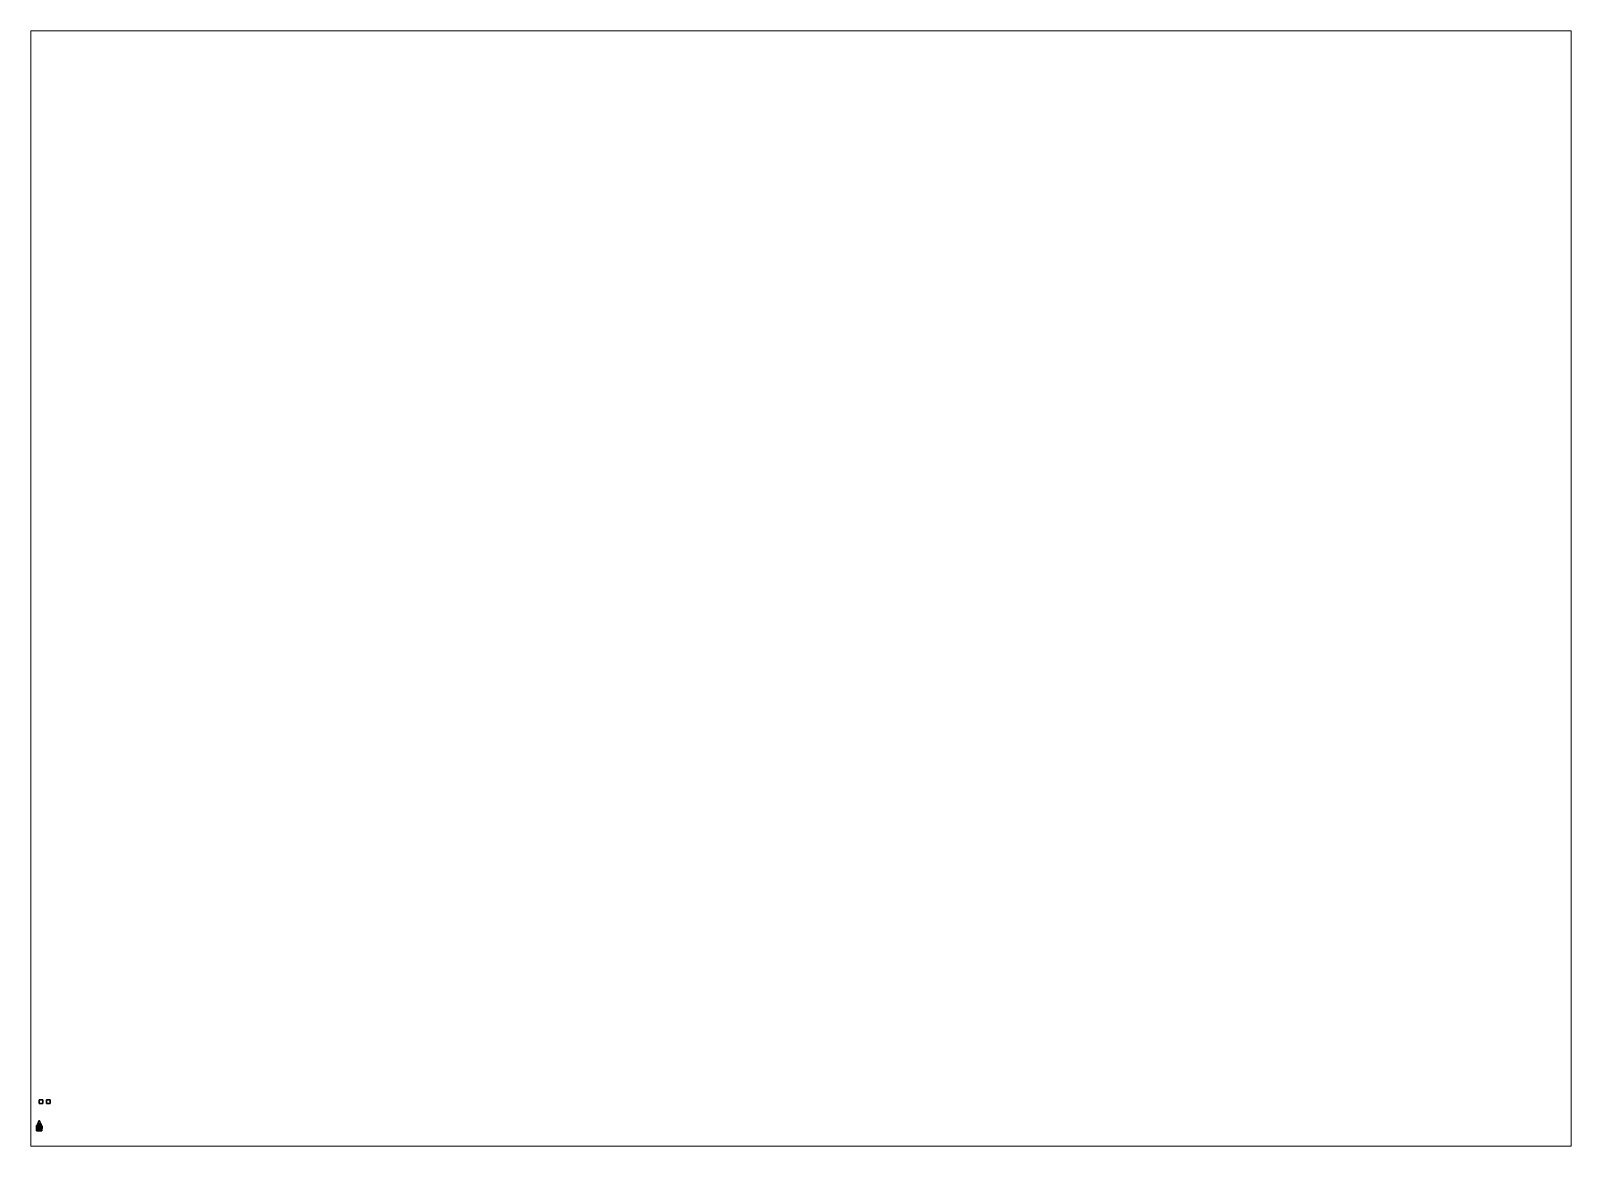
# Paper-space layout 'Layout1' of a CAD drawing. Header units: millimetres. Extents: x 28 to 251, y 20 to 181.
# The model-space entities are those that its viewports show. They can reach past a viewport. Long polylines and large blocks are cut down to what shows.
import ezdxf

# ---------------------------------------------------------------- set-up
doc = ezdxf.new("R2010")
doc.units = ezdxf.units.MM
doc.layers.add('mudguards', color=6, linetype='Continuous')
doc.layers.add('wheels', color=2, linetype='Continuous')

msp = doc.modelspace()

# ---------------------------------------------------------------- linework, layer by layer
for points in [[(1, 7.5, 1), (1, 7.5), (0, 7.5), (0, 7.5, 1)], [(1, 7.5), (1, 6.5), (0, 6.5), (0, 7.5)], [(0, 7.5), (0, 6.5), (0, 6.5, 1), (0, 7.5, 1)], [(0, 7.5, 1), (0, 6.5, 1), (1, 6.5, 1), (1, 7.5, 1)], [(0, 6.5, 1), (0, 6.5), (1, 6.5), (1, 6.5, 1)], [(1, 6.5, 1), (1, 6.5), (1, 7.5), (1, 7.5, 1)], [(3, 7.5), (3, 6.5), (2, 6.5), (2, 7.5)], [(2, 7.5), (2, 6.5), (3, 6.5), (3, 7.5)], [(-0.53, 0.1, 0.8), (-0.53, -0.9, 0.8), (-0.53, -0.9, 1.33), (-0.53, 0.1, 1.33)], [(-0.53, 0.1, 1.33), (-0.53, -0.9, 1.33), (0.53, -0.9, 1.33), (0.53, 0.1, 1.33)], [(0.53, 0.1, 1.33), (0.53, 0.1, 0.8), (-0.53, 0.1, 0.8), (-0.53, 0.1, 1.33)], [(0.53, 0.1, 0.8), (0.53, -0.9, 0.8), (-0.53, -0.9, 0.8), (-0.53, 0.1, 0.8)], [(-0.51, 0.91, 0.75), (-0.51, 0.46, 0.75), (-0.51, 0.46, 1.33), (-0.51, 0.91, 1.33)], [(0.51, 0.91, 1.33), (0.51, 0.91, 0.75), (-0.51, 0.91, 0.75), (-0.51, 0.91, 1.33)], [(0.51, 0.91, 0.75), (0.51, 0.46, 0.75), (-0.51, 0.46, 0.75), (-0.51, 0.91, 0.75)], [(-0.51, 0.91, 1.33), (-0.51, 0.46, 1.33), (0.51, 0.46, 1.33), (0.51, 0.91, 1.33)], [(-0.51, 0.46, 1.33), (-0.51, 0.46, 0.75), (0.51, 0.46, 0.75), (0.51, 0.46, 1.33)], [(-0.45, 0.46, 0.8), (-0.45, 0.1, 0.8), (-0.45, 0.1, 0.84), (-0.45, 0.46, 0.84)], [(-0.4, 0.46, 0.8), (-0.4, 0.1, 0.8), (-0.45, 0.1, 0.8), (-0.45, 0.46, 0.8)], [(-0.45, 0.46, 0.84), (-0.45, 0.1, 0.84), (-0.4, 0.1, 0.84), (-0.4, 0.46, 0.84)], [(-0.45, 0.46, 1.16), (-0.45, 0.1, 1.16), (-0.45, 0.1, 1.2), (-0.45, 0.46, 1.2)], [(-0.4, 0.46, 1.16), (-0.4, 0.1, 1.16), (-0.45, 0.1, 1.16), (-0.45, 0.46, 1.16)], [(-0.45, 0.46, 1.2), (-0.45, 0.1, 1.2), (-0.4, 0.1, 1.2), (-0.4, 0.46, 1.2)], [(-0.4, 0.38, 1.16), (-0.4, 0.38, 0.84), (-0.45, 0.38, 0.84), (-0.45, 0.38, 1.16)], [(-0.45, 0.38, 0.84), (-0.45, 0.36, 0.84), (-0.45, 0.36, 1.16), (-0.45, 0.38, 1.16)], [(-0.45, 0.36, 1.16), (-0.45, 0.36, 0.84), (-0.4, 0.36, 0.84), (-0.4, 0.36, 1.16)], [(-0.45, 0.29, 0.84), (-0.45, 0.27, 0.84), (-0.45, 0.27, 1.16), (-0.45, 0.29, 1.16)], [(-0.4, 0.29, 1.16), (-0.4, 0.29, 0.84), (-0.45, 0.29, 0.84), (-0.45, 0.29, 1.16)], [(-0.45, 0.27, 1.16), (-0.45, 0.27, 0.84), (-0.4, 0.27, 0.84), (-0.4, 0.27, 1.16)], [(-0.45, 0.2, 0.84), (-0.45, 0.18, 0.84), (-0.45, 0.18, 1.16), (-0.45, 0.2, 1.16)], [(-0.4, 0.2, 1.16), (-0.4, 0.2, 0.84), (-0.45, 0.2, 0.84), (-0.45, 0.2, 1.16)], [(-0.45, 0.18, 1.16), (-0.45, 0.18, 0.84), (-0.4, 0.18, 0.84), (-0.4, 0.18, 1.16)], [(-0.22, -0.03, 1.35), (-0.37, -0.19, 1.35), (-0.43, -0.4, 1.35), (0, 0.03, 1.35)], [(0, 0.03, 1.35), (-0.43, -0.4, 1.35), (-0.37, -0.61, 1.35), (0.21, -0.03, 1.35)], [(-0.4, 0.1, 0.84), (-0.4, 0.1, 0.8), (-0.4, 0.46, 0.8), (-0.4, 0.46, 0.84)], [(-0.4, 0.1, 1.2), (-0.4, 0.1, 1.16), (-0.4, 0.46, 1.16), (-0.4, 0.46, 1.2)], [(-0.4, 0.36, 1.16), (-0.4, 0.36, 0.84), (-0.4, 0.38, 0.84), (-0.4, 0.38, 1.16)], [(-0.4, 0.27, 1.16), (-0.4, 0.27, 0.84), (-0.4, 0.29, 0.84), (-0.4, 0.29, 1.16)], [(-0.4, 0.18, 1.16), (-0.4, 0.18, 0.84), (-0.4, 0.2, 0.84), (-0.4, 0.2, 1.16)], [(-0.11, 1.72, 0.68), (-0.37, 0.88, 0.68), (-0.37, 0.88, 0.75), (-0.11, 1.72, 0.75)], [(0.11, 1.72, 0.68), (0.37, 0.88, 0.68), (-0.37, 0.88, 0.68), (-0.11, 1.72, 0.68)], [(-0.11, 1.72, 0.75), (-0.37, 0.88, 0.75), (0.37, 0.88, 0.75), (0.11, 1.72, 0.75)], [(-0.37, 0.88, 0.68), (-0.37, -0.37, 0.68), (-0.37, -0.37, 0.75), (-0.37, 0.88, 0.75)], [(0.37, 0.88, 0.68), (0.37, -0.37, 0.68), (-0.37, -0.37, 0.68), (-0.37, 0.88, 0.68)], [(0.37, 0.88, 0.75), (0.37, 0.88, 0.68), (-0.37, 0.88, 0.68), (-0.37, 0.88, 0.75)], [(-0.37, 0.88, 0.75), (-0.37, -0.37, 0.75), (0.37, -0.37, 0.75), (0.37, 0.88, 0.75)], [(-0.37, 0.88, 0.75), (-0.37, 0.88, 0.68), (0.37, 0.88, 0.68), (0.37, 0.88, 0.75)], [(-0.29, 0.48, 0.68), (-0.29, 0.44, 0.62), (-0.37, 0.44, 0.62), (-0.37, 0.48, 0.68)], [(-0.37, 0.44, 0.62), (-0.37, 0.39, 0.62), (-0.37, 0.34, 0.68), (-0.37, 0.48, 0.68)], [(-0.29, 0.44, 0.62), (-0.29, 0.45, 0.58), (-0.37, 0.45, 0.58), (-0.37, 0.44, 0.62)], [(-0.37, 0.45, 0.58), (-0.37, 0.39, 0.57), (-0.37, 0.39, 0.62), (-0.37, 0.44, 0.62)], [(-0.29, 0.45, 0.56), (-0.29, 0, 0.46), (-0.37, 0, 0.46), (-0.37, 0.45, 0.56)], [(-0.37, 0.45, 0.56), (-0.37, 0, 0.46), (-0.37, 0, 0.51), (-0.37, 0.45, 0.58)], [(-0.37, 0.45, 0.58), (-0.37, 0, 0.51), (-0.29, 0, 0.51), (-0.29, 0.45, 0.58)], [(-0.29, 0.45, 0.58), (-0.29, 0.45, 0.56), (-0.37, 0.45, 0.56), (-0.37, 0.45, 0.58)], [(-0.37, 0.39, 0.62), (-0.37, 0.39, 0.57), (-0.29, 0.39, 0.57), (-0.29, 0.39, 0.62)], [(-0.37, 0.34, 0.68), (-0.37, 0.39, 0.62), (-0.29, 0.39, 0.62), (-0.29, 0.34, 0.68)], [(-0.37, 0, 0.51), (-0.37, 0, 0.46), (-0.37, -0.45, 0.56), (-0.37, -0.45, 0.58)], [(-0.37, -0.45, 0.56), (-0.37, 0, 0.46), (-0.29, 0, 0.46), (-0.29, -0.45, 0.56)], [(-0.29, -0.45, 0.58), (-0.29, 0, 0.51), (-0.37, 0, 0.51), (-0.37, -0.45, 0.58)], [(-0.29, 0.34, 0.68), (-0.29, 0.39, 0.62), (-0.29, 0.44, 0.62), (-0.29, 0.48, 0.68)], [(-0.29, 0.39, 0.62), (-0.29, 0.39, 0.57), (-0.29, 0.45, 0.58), (-0.29, 0.44, 0.62)], [(-0.29, 0, 0.51), (-0.29, 0, 0.46), (-0.29, 0.45, 0.56), (-0.29, 0.45, 0.58)], [(-0.29, -0.45, 0.56), (-0.29, 0, 0.46), (-0.29, 0, 0.51), (-0.29, -0.45, 0.58)], [(0, 0.03, 1.33), (-0.22, -0.03, 1.33), (-0.22, -0.03, 1.35), (0, 0.03, 1.35)], [(-0.1, 0.42, 2.5), (-0.19, 0.26, 2.5), (0, 0.26, 2.64)], [(-0.19, 0.26, 2.5), (-0.1, 0.1, 2.5), (0, 0.26, 2.64)], [(-0.14, 1.62, 0.68), (-0.03, 1.62), (-0.03, 1.59), (-0.14, 1.59, 0.68)], [(-0.11, 1.62, 0.68), (0, 1.62), (-0.03, 1.62), (-0.14, 1.62, 0.68)], [(-0.14, 1.59, 0.68), (-0.03, 1.59), (0, 1.59), (-0.11, 1.59, 0.68)], [(-0.13, 0.1, 1.03), (-0.13, 0.1, 1.03), (-0.13, 0.1, 1.33), (-0.13, 0.4, 1.33)], [(-0.13, 0.4, 1.33), (-0.13, 0.1, 1.33), (0.13, 0.1, 1.33), (0.13, 0.4, 1.33)], [(0.13, 0.4, 1.33), (0.13, 0.1, 1.03), (-0.13, 0.1, 1.03), (-0.13, 0.4, 1.33)], [(-0.06, 0.36, 1.33), (-0.12, 0.26, 1.33), (-0.12, 0.26, 2.5), (-0.06, 0.36, 2.5)], [(-0.12, 0.26, 1.33), (-0.06, 0.16, 1.33), (-0.06, 0.16, 2.5), (-0.12, 0.26, 2.5)], [(0.11, 1.72, 0.75), (0.11, 1.72, 0.68), (-0.11, 1.72, 0.68), (-0.11, 1.72, 0.75)], [(0, 1.59), (0, 1.62), (-0.11, 1.62, 0.68), (-0.11, 1.59, 0.68)], [(-0.1, 0.1, 2.5), (0.09, 0.1, 2.5), (0, 0.26, 2.64)], [(0.09, 0.42, 2.5), (-0.1, 0.42, 2.5), (0, 0.26, 2.64)], [(0.06, 0.36, 1.33), (-0.06, 0.36, 1.33), (-0.06, 0.36, 2.5), (0.06, 0.36, 2.5)], [(-0.06, 0.16, 1.33), (0.06, 0.16, 1.33), (0.06, 0.16, 2.5), (-0.06, 0.16, 2.5)], [(-0.03, 1.59), (-0.03, 1.62), (0, 1.62), (0, 1.59)], [(0, 1.62), (0, 1.59), (0.11, 1.59, 0.68), (0.11, 1.62, 0.68)], [(0.14, 1.62, 0.68), (0.03, 1.62), (0, 1.62), (0.11, 1.62, 0.68)], [(0.03, 1.62), (0.03, 1.59), (0, 1.59), (0, 1.62)], [(0.11, 1.59, 0.68), (0, 1.59), (0.03, 1.59), (0.14, 1.59, 0.68)], [(0.19, 0.26, 2.5), (0.09, 0.42, 2.5), (0, 0.26, 2.64)], [(0.09, 0.1, 2.5), (0.19, 0.26, 2.5), (0, 0.26, 2.64)], [(0.21, -0.03, 1.33), (0, 0.03, 1.33), (0, 0.03, 1.35), (0.21, -0.03, 1.35)], [(0.14, 1.59, 0.68), (0.03, 1.59), (0.03, 1.62), (0.14, 1.62, 0.68)], [(0.12, 0.26, 1.33), (0.06, 0.36, 1.33), (0.06, 0.36, 2.5), (0.12, 0.26, 2.5)], [(0.06, 0.16, 1.33), (0.12, 0.26, 1.33), (0.12, 0.26, 2.5), (0.06, 0.16, 2.5)], [(0.37, 0.88, 0.75), (0.37, 0.88, 0.68), (0.11, 1.72, 0.68), (0.11, 1.72, 0.75)], [(0.13, 0.1, 1.33), (0.13, 0.1, 1.03), (0.13, 0.1, 1.03), (0.13, 0.4, 1.33)], [(0.29, 0.44, 0.62), (0.29, 0.39, 0.62), (0.29, 0.34, 0.68), (0.29, 0.48, 0.68)], [(0.37, 0.48, 0.68), (0.37, 0.44, 0.62), (0.29, 0.44, 0.62), (0.29, 0.48, 0.68)], [(0.29, 0.45, 0.56), (0.29, 0, 0.46), (0.29, 0, 0.51), (0.29, 0.45, 0.58)], [(0.29, 0.45, 0.58), (0.29, 0, 0.51), (0.37, 0, 0.51), (0.37, 0.45, 0.58)], [(0.37, 0.45, 0.58), (0.37, 0.45, 0.56), (0.29, 0.45, 0.56), (0.29, 0.45, 0.58)], [(0.37, 0.45, 0.56), (0.37, 0, 0.46), (0.29, 0, 0.46), (0.29, 0.45, 0.56)], [(0.29, 0.45, 0.58), (0.29, 0.39, 0.57), (0.29, 0.39, 0.62), (0.29, 0.44, 0.62)], [(0.37, 0.44, 0.62), (0.37, 0.45, 0.58), (0.29, 0.45, 0.58), (0.29, 0.44, 0.62)], [(0.29, 0.34, 0.68), (0.29, 0.39, 0.62), (0.37, 0.39, 0.62), (0.37, 0.34, 0.68)], [(0.29, 0.39, 0.62), (0.29, 0.39, 0.57), (0.37, 0.39, 0.57), (0.37, 0.39, 0.62)], [(0.29, -0.45, 0.56), (0.29, 0, 0.46), (0.37, 0, 0.46), (0.37, -0.45, 0.56)], [(0.37, -0.45, 0.58), (0.37, 0, 0.51), (0.29, 0, 0.51), (0.29, -0.45, 0.58)], [(0.29, 0, 0.51), (0.29, 0, 0.46), (0.29, -0.45, 0.56), (0.29, -0.45, 0.58)], [(0.37, -0.37, 0.75), (0.37, -0.37, 0.68), (0.37, 0.88, 0.68), (0.37, 0.88, 0.75)], [(0.37, 0.34, 0.68), (0.37, 0.39, 0.62), (0.37, 0.44, 0.62), (0.37, 0.48, 0.68)], [(0.37, 0, 0.51), (0.37, 0, 0.46), (0.37, 0.45, 0.56), (0.37, 0.45, 0.58)], [(0.37, 0.39, 0.62), (0.37, 0.39, 0.57), (0.37, 0.45, 0.58), (0.37, 0.44, 0.62)], [(0.37, -0.45, 0.56), (0.37, 0, 0.46), (0.37, 0, 0.51), (0.37, -0.45, 0.58)], [(0.4, 0.46, 1.16), (0.4, 0.1, 1.16), (0.4, 0.1, 1.2), (0.4, 0.46, 1.2)], [(0.4, 0.46, 1.2), (0.4, 0.1, 1.2), (0.45, 0.1, 1.2), (0.45, 0.46, 1.2)], [(0.45, 0.46, 1.16), (0.45, 0.1, 1.16), (0.4, 0.1, 1.16), (0.4, 0.46, 1.16)], [(0.4, 0.46, 0.8), (0.4, 0.1, 0.8), (0.4, 0.1, 0.84), (0.4, 0.46, 0.84)], [(0.45, 0.46, 0.8), (0.45, 0.1, 0.8), (0.4, 0.1, 0.8), (0.4, 0.46, 0.8)], [(0.4, 0.46, 0.84), (0.4, 0.1, 0.84), (0.45, 0.1, 0.84), (0.45, 0.46, 0.84)], [(0.4, 0.38, 0.84), (0.4, 0.36, 0.84), (0.4, 0.36, 1.16), (0.4, 0.38, 1.16)], [(0.45, 0.38, 1.16), (0.45, 0.38, 0.84), (0.4, 0.38, 0.84), (0.4, 0.38, 1.16)], [(0.4, 0.36, 1.16), (0.4, 0.36, 0.84), (0.45, 0.36, 0.84), (0.45, 0.36, 1.16)], [(0.45, 0.29, 1.16), (0.45, 0.29, 0.84), (0.4, 0.29, 0.84), (0.4, 0.29, 1.16)], [(0.4, 0.29, 0.84), (0.4, 0.27, 0.84), (0.4, 0.27, 1.16), (0.4, 0.29, 1.16)], [(0.4, 0.27, 1.16), (0.4, 0.27, 0.84), (0.45, 0.27, 0.84), (0.45, 0.27, 1.16)], [(0.4, 0.2, 0.84), (0.4, 0.18, 0.84), (0.4, 0.18, 1.16), (0.4, 0.2, 1.16)], [(0.45, 0.2, 1.16), (0.45, 0.2, 0.84), (0.4, 0.2, 0.84), (0.4, 0.2, 1.16)], [(0.4, 0.18, 1.16), (0.4, 0.18, 0.84), (0.45, 0.18, 0.84), (0.45, 0.18, 1.16)], [(0.45, 0.1, 1.2), (0.45, 0.1, 1.16), (0.45, 0.46, 1.16), (0.45, 0.46, 1.2)], [(0.45, 0.1, 0.84), (0.45, 0.1, 0.8), (0.45, 0.46, 0.8), (0.45, 0.46, 0.84)], [(0.45, 0.36, 1.16), (0.45, 0.36, 0.84), (0.45, 0.38, 0.84), (0.45, 0.38, 1.16)], [(0.45, 0.27, 1.16), (0.45, 0.27, 0.84), (0.45, 0.29, 0.84), (0.45, 0.29, 1.16)], [(0.45, 0.18, 1.16), (0.45, 0.18, 0.84), (0.45, 0.2, 0.84), (0.45, 0.2, 1.16)], [(0.51, 0.46, 1.33), (0.51, 0.46, 0.75), (0.51, 0.91, 0.75), (0.51, 0.91, 1.33)], [(0.53, -0.9, 1.33), (0.53, -0.9, 0.8), (0.53, 0.1, 0.8), (0.53, 0.1, 1.33)], [(-0.72, -0.37, 0.81), (-0.75, -0.43, 0.81), (-0.75, -0.43, 1.16), (-0.72, -0.37, 1.16)], [(-0.72, -0.64, 0.81), (-0.75, -0.58, 0.81), (-0.75, -0.43, 0.81), (-0.72, -0.37, 0.81)], [(-0.72, -0.37, 1.16), (-0.75, -0.43, 1.16), (-0.75, -0.58, 1.16), (-0.72, -0.64, 1.16)], [(-0.75, -0.43, 0.81), (-0.75, -0.58, 0.81), (-0.75, -0.58, 1.16), (-0.75, -0.43, 1.16)], [(-0.75, -0.58, 0.81), (-0.72, -0.64, 0.81), (-0.72, -0.64, 1.16), (-0.75, -0.58, 1.16)], [(-0.72, -0.71, 0.81), (-0.75, -0.77, 0.81), (-0.75, -0.77, 1.16), (-0.72, -0.71, 1.16)], [(-0.72, -0.98, 0.81), (-0.75, -0.92, 0.81), (-0.75, -0.77, 0.81), (-0.72, -0.71, 0.81)], [(-0.72, -0.71, 1.16), (-0.75, -0.77, 1.16), (-0.75, -0.92, 1.16), (-0.72, -0.98, 1.16)], [(-0.75, -0.77, 0.81), (-0.75, -0.92, 0.81), (-0.75, -0.92, 1.16), (-0.75, -0.77, 1.16)], [(-0.75, -0.92, 0.81), (-0.72, -0.98, 0.81), (-0.72, -0.98, 1.16), (-0.75, -0.92, 1.16)], [(-0.66, -0.34, 0.81), (-0.72, -0.37, 0.81), (-0.72, -0.37, 1.16), (-0.66, -0.34, 1.16)], [(-0.66, -0.67, 0.81), (-0.72, -0.64, 0.81), (-0.72, -0.37, 0.81), (-0.66, -0.34, 0.81)], [(-0.66, -0.34, 1.16), (-0.72, -0.37, 1.16), (-0.72, -0.64, 1.16), (-0.66, -0.67, 1.16)], [(-0.72, -0.64, 0.81), (-0.66, -0.67, 0.81), (-0.66, -0.67, 1.16), (-0.72, -0.64, 1.16)], [(-0.66, -0.68, 0.81), (-0.72, -0.71, 0.81), (-0.72, -0.71, 1.16), (-0.66, -0.68, 1.16)], [(-0.66, -1.01, 0.81), (-0.72, -0.98, 0.81), (-0.72, -0.71, 0.81), (-0.66, -0.68, 0.81)], [(-0.66, -0.68, 1.16), (-0.72, -0.71, 1.16), (-0.72, -0.98, 1.16), (-0.66, -1.01, 1.16)], [(-0.72, -0.98, 0.81), (-0.66, -1.01, 0.81), (-0.66, -1.01, 1.16), (-0.72, -0.98, 1.16)], [(-0.6, -0.37, 0.81), (-0.66, -0.34, 0.81), (-0.66, -0.34, 1.16), (-0.6, -0.37, 1.16)], [(-0.6, -0.64, 0.81), (-0.66, -0.67, 0.81), (-0.66, -0.34, 0.81), (-0.6, -0.37, 0.81)], [(-0.6, -0.37, 1.16), (-0.66, -0.34, 1.16), (-0.66, -0.67, 1.16), (-0.6, -0.64, 1.16)], [(-0.66, -0.67, 0.81), (-0.6, -0.64, 0.81), (-0.6, -0.64, 1.16), (-0.66, -0.67, 1.16)], [(-0.6, -0.71, 0.81), (-0.66, -0.68, 0.81), (-0.66, -0.68, 1.16), (-0.6, -0.71, 1.16)], [(-0.6, -0.98, 0.81), (-0.66, -1.01, 0.81), (-0.66, -0.68, 0.81), (-0.6, -0.71, 0.81)], [(-0.6, -0.71, 1.16), (-0.66, -0.68, 1.16), (-0.66, -1.01, 1.16), (-0.6, -0.98, 1.16)], [(-0.66, -1.01, 0.81), (-0.6, -0.98, 0.81), (-0.6, -0.98, 1.16), (-0.66, -1.01, 1.16)], [(-0.57, -0.43, 0.81), (-0.6, -0.37, 0.81), (-0.6, -0.37, 1.16), (-0.57, -0.43, 1.16)], [(-0.57, -0.58, 0.81), (-0.6, -0.64, 0.81), (-0.6, -0.37, 0.81), (-0.57, -0.43, 0.81)], [(-0.57, -0.43, 1.16), (-0.6, -0.37, 1.16), (-0.6, -0.64, 1.16), (-0.57, -0.58, 1.16)], [(-0.6, -0.64, 0.81), (-0.57, -0.58, 0.81), (-0.57, -0.58, 1.16), (-0.6, -0.64, 1.16)], [(-0.57, -0.77, 0.81), (-0.6, -0.71, 0.81), (-0.6, -0.71, 1.16), (-0.57, -0.77, 1.16)], [(-0.57, -0.92, 0.81), (-0.6, -0.98, 0.81), (-0.6, -0.71, 0.81), (-0.57, -0.77, 0.81)], [(-0.57, -0.77, 1.16), (-0.6, -0.71, 1.16), (-0.6, -0.98, 1.16), (-0.57, -0.92, 1.16)], [(-0.6, -0.98, 0.81), (-0.57, -0.92, 0.81), (-0.57, -0.92, 1.16), (-0.6, -0.98, 1.16)], [(-0.57, -0.37, 0.6), (-0.57, -1.02, 0.6), (-0.57, -1.02, 0.8), (-0.57, -0.37, 0.8)], [(0.57, -0.37, 0.8), (0.57, -0.37, 0.6), (-0.57, -0.37, 0.6), (-0.57, -0.37, 0.8)], [(0.57, -0.37, 0.6), (0.57, -1.02, 0.6), (-0.57, -1.02, 0.6), (-0.57, -0.37, 0.6)], [(-0.57, -0.37, 0.8), (-0.57, -1.02, 0.8), (0.57, -1.02, 0.8), (0.57, -0.37, 0.8)], [(-0.57, -0.58, 0.81), (-0.57, -0.43, 0.81), (-0.57, -0.43, 1.16), (-0.57, -0.58, 1.16)], [(-0.57, -0.92, 0.81), (-0.57, -0.77, 0.81), (-0.57, -0.77, 1.16), (-0.57, -0.92, 1.16)], [(-0.57, -1.02, 0.8), (-0.57, -1.02, 0.6), (0.57, -1.02, 0.6), (0.57, -1.02, 0.8)], [(-0.53, -0.9, 1.33), (-0.53, -0.9, 0.8), (0.53, -0.9, 0.8), (0.53, -0.9, 1.33)], [(-0.37, -0.19, 1.33), (-0.43, -0.4, 1.33), (-0.43, -0.4, 1.35), (-0.37, -0.19, 1.35)], [(-0.43, -0.4, 1.33), (-0.37, -0.61, 1.33), (-0.37, -0.61, 1.35), (-0.43, -0.4, 1.35)], [(-0.28, -0.12, 1.35), (-0.39, -0.4, 1.35), (-0.22, -0.4, 1.46), (-0.16, -0.24, 1.46)], [(-0.39, -0.4, 1.35), (-0.28, -0.68, 1.35), (-0.16, -0.56, 1.46), (-0.22, -0.4, 1.46)], [(-0.22, -0.03, 1.33), (-0.37, -0.19, 1.33), (-0.37, -0.19, 1.35), (-0.22, -0.03, 1.35)], [(0.21, -0.03, 1.35), (-0.37, -0.61, 1.35), (-0.22, -0.77, 1.35), (0.37, -0.19, 1.35)], [(-0.37, -0.37, 0.75), (-0.37, -0.37, 0.68), (0.37, -0.37, 0.68), (0.37, -0.37, 0.75)], [(-0.37, -0.39, 0.6), (-0.37, -0.39, 0.57), (-0.37, -0.45, 0.58), (-0.37, -0.44, 0.6)], [(-0.29, -0.39, 0.6), (-0.29, -0.39, 0.57), (-0.37, -0.39, 0.57), (-0.37, -0.39, 0.6)], [(-0.37, -0.44, 0.6), (-0.37, -0.45, 0.58), (-0.29, -0.45, 0.58), (-0.29, -0.44, 0.6)], [(-0.37, -0.45, 0.58), (-0.37, -0.45, 0.56), (-0.29, -0.45, 0.56), (-0.29, -0.45, 0.58)], [(-0.37, -0.61, 1.33), (-0.22, -0.77, 1.33), (-0.22, -0.77, 1.35), (-0.37, -0.61, 1.35)], [(-0.29, -0.45, 0.58), (-0.29, -0.39, 0.57), (-0.29, -0.39, 0.6), (-0.29, -0.44, 0.6)], [(0, -0.01, 1.35), (-0.28, -0.12, 1.35), (-0.16, -0.24, 1.46), (0, -0.18, 1.46)], [(-0.28, -0.68, 1.35), (0, -0.79, 1.35), (0, -0.62, 1.46), (-0.16, -0.56, 1.46)], [(-0.16, -0.24, 1.5), (-0.22, -0.4, 1.5), (-0.16, -0.56, 1.5), (0, -0.18, 1.5)], [(0.37, -0.19, 1.35), (-0.22, -0.77, 1.35), (0, -0.83, 1.35), (0.43, -0.4, 1.35)], [(-0.16, -0.24, 1.46), (-0.22, -0.4, 1.46), (-0.22, -0.4, 1.5), (-0.16, -0.24, 1.5)], [(-0.22, -0.4, 1.46), (-0.16, -0.56, 1.46), (-0.16, -0.56, 1.5), (-0.22, -0.4, 1.5)], [(-0.22, -0.77, 1.33), (0, -0.83, 1.33), (0, -0.83, 1.35), (-0.22, -0.77, 1.35)], [(0, -0.18, 1.46), (-0.16, -0.24, 1.46), (-0.16, -0.24, 1.5), (0, -0.18, 1.5)], [(0, -0.18, 1.5), (-0.16, -0.56, 1.5), (0, -0.62, 1.5), (0.16, -0.24, 1.5)], [(-0.16, -0.56, 1.46), (0, -0.62, 1.46), (0, -0.62, 1.5), (-0.16, -0.56, 1.5)], [(0, -0.8), (-0.03, -0.82), (-0.03, -0.82, 0.6), (0, -0.8, 0.6)], [(-0.03, -0.82), (0, -0.85), (0, -0.85, 0.6), (-0.03, -0.82, 0.6)], [(0.28, -0.12, 1.35), (0, -0.01, 1.35), (0, -0.18, 1.46), (0.16, -0.24, 1.46)], [(0.16, -0.24, 1.46), (0, -0.18, 1.46), (0, -0.18, 1.5), (0.16, -0.24, 1.5)], [(0.16, -0.24, 1.5), (0, -0.62, 1.5), (0.16, -0.56, 1.5), (0.22, -0.4, 1.5)], [(0.43, -0.4, 1.35), (0, -0.83, 1.35), (0.21, -0.77, 1.35), (0.37, -0.61, 1.35)], [(0, -0.62, 1.46), (0.16, -0.56, 1.46), (0.16, -0.56, 1.5), (0, -0.62, 1.5)], [(0, -0.79, 1.35), (0.28, -0.68, 1.35), (0.16, -0.56, 1.46), (0, -0.62, 1.46)], [(0, -0.83, 1.33), (0.21, -0.77, 1.33), (0.21, -0.77, 1.35), (0, -0.83, 1.35)], [(0.03, -0.82), (0, -0.8), (0, -0.8, 0.6), (0.03, -0.82, 0.6)], [(0, -0.85), (0.03, -0.82), (0.03, -0.82, 0.6), (0, -0.85, 0.6)], [(0.39, -0.4, 1.35), (0.28, -0.12, 1.35), (0.16, -0.24, 1.46), (0.22, -0.4, 1.46)], [(0.22, -0.4, 1.46), (0.16, -0.24, 1.46), (0.16, -0.24, 1.5), (0.22, -0.4, 1.5)], [(0.16, -0.56, 1.46), (0.22, -0.4, 1.46), (0.22, -0.4, 1.5), (0.16, -0.56, 1.5)], [(0.28, -0.68, 1.35), (0.39, -0.4, 1.35), (0.22, -0.4, 1.46), (0.16, -0.56, 1.46)], [(0.21, -0.77, 1.33), (0.37, -0.61, 1.33), (0.37, -0.61, 1.35), (0.21, -0.77, 1.35)], [(0.37, -0.19, 1.33), (0.21, -0.03, 1.33), (0.21, -0.03, 1.35), (0.37, -0.19, 1.35)], [(0.37, -0.39, 0.6), (0.37, -0.39, 0.57), (0.29, -0.39, 0.57), (0.29, -0.39, 0.6)], [(0.29, -0.39, 0.6), (0.29, -0.39, 0.57), (0.29, -0.45, 0.58), (0.29, -0.44, 0.6)], [(0.29, -0.44, 0.6), (0.29, -0.45, 0.58), (0.37, -0.45, 0.58), (0.37, -0.44, 0.6)], [(0.29, -0.45, 0.58), (0.29, -0.45, 0.56), (0.37, -0.45, 0.56), (0.37, -0.45, 0.58)], [(0.43, -0.4, 1.33), (0.37, -0.19, 1.33), (0.37, -0.19, 1.35), (0.43, -0.4, 1.35)], [(0.37, -0.45, 0.58), (0.37, -0.39, 0.57), (0.37, -0.39, 0.6), (0.37, -0.44, 0.6)], [(0.37, -0.61, 1.33), (0.43, -0.4, 1.33), (0.43, -0.4, 1.35), (0.37, -0.61, 1.35)], [(0.57, -1.02, 0.8), (0.57, -1.02, 0.6), (0.57, -0.37, 0.6), (0.57, -0.37, 0.8)], [(0.6, -0.37, 0.81), (0.57, -0.43, 0.81), (0.57, -0.43, 1.16), (0.6, -0.37, 1.16)], [(0.6, -0.37, 1.16), (0.57, -0.43, 1.16), (0.57, -0.58, 1.16), (0.6, -0.64, 1.16)], [(0.6, -0.64, 0.81), (0.57, -0.58, 0.81), (0.57, -0.43, 0.81), (0.6, -0.37, 0.81)], [(0.57, -0.43, 0.81), (0.57, -0.58, 0.81), (0.57, -0.58, 1.16), (0.57, -0.43, 1.16)], [(0.57, -0.58, 0.81), (0.6, -0.64, 0.81), (0.6, -0.64, 1.16), (0.57, -0.58, 1.16)], [(0.6, -0.71, 0.81), (0.57, -0.77, 0.81), (0.57, -0.77, 1.16), (0.6, -0.71, 1.16)], [(0.6, -0.98, 0.81), (0.57, -0.92, 0.81), (0.57, -0.77, 0.81), (0.6, -0.71, 0.81)], [(0.6, -0.71, 1.16), (0.57, -0.77, 1.16), (0.57, -0.92, 1.16), (0.6, -0.98, 1.16)], [(0.57, -0.77, 0.81), (0.57, -0.92, 0.81), (0.57, -0.92, 1.16), (0.57, -0.77, 1.16)], [(0.57, -0.92, 0.81), (0.6, -0.98, 0.81), (0.6, -0.98, 1.16), (0.57, -0.92, 1.16)], [(0.66, -0.34, 0.81), (0.6, -0.37, 0.81), (0.6, -0.37, 1.16), (0.66, -0.34, 1.16)], [(0.66, -0.34, 1.16), (0.6, -0.37, 1.16), (0.6, -0.64, 1.16), (0.66, -0.67, 1.16)], [(0.66, -0.67, 0.81), (0.6, -0.64, 0.81), (0.6, -0.37, 0.81), (0.66, -0.34, 0.81)], [(0.6, -0.64, 0.81), (0.66, -0.67, 0.81), (0.66, -0.67, 1.16), (0.6, -0.64, 1.16)], [(0.66, -0.68, 0.81), (0.6, -0.71, 0.81), (0.6, -0.71, 1.16), (0.66, -0.68, 1.16)], [(0.66, -1.01, 0.81), (0.6, -0.98, 0.81), (0.6, -0.71, 0.81), (0.66, -0.68, 0.81)], [(0.66, -0.68, 1.16), (0.6, -0.71, 1.16), (0.6, -0.98, 1.16), (0.66, -1.01, 1.16)], [(0.6, -0.98, 0.81), (0.66, -1.01, 0.81), (0.66, -1.01, 1.16), (0.6, -0.98, 1.16)], [(0.72, -0.37, 0.81), (0.66, -0.34, 0.81), (0.66, -0.34, 1.16), (0.72, -0.37, 1.16)], [(0.72, -0.37, 1.16), (0.66, -0.34, 1.16), (0.66, -0.67, 1.16), (0.72, -0.64, 1.16)], [(0.72, -0.64, 0.81), (0.66, -0.67, 0.81), (0.66, -0.34, 0.81), (0.72, -0.37, 0.81)], [(0.66, -0.67, 0.81), (0.72, -0.64, 0.81), (0.72, -0.64, 1.16), (0.66, -0.67, 1.16)], [(0.72, -0.71, 0.81), (0.66, -0.68, 0.81), (0.66, -0.68, 1.16), (0.72, -0.71, 1.16)], [(0.72, -0.98, 0.81), (0.66, -1.01, 0.81), (0.66, -0.68, 0.81), (0.72, -0.71, 0.81)], [(0.72, -0.71, 1.16), (0.66, -0.68, 1.16), (0.66, -1.01, 1.16), (0.72, -0.98, 1.16)], [(0.66, -1.01, 0.81), (0.72, -0.98, 0.81), (0.72, -0.98, 1.16), (0.66, -1.01, 1.16)], [(0.75, -0.43, 0.81), (0.72, -0.37, 0.81), (0.72, -0.37, 1.16), (0.75, -0.43, 1.16)], [(0.75, -0.43, 1.16), (0.72, -0.37, 1.16), (0.72, -0.64, 1.16), (0.75, -0.58, 1.16)], [(0.75, -0.58, 0.81), (0.72, -0.64, 0.81), (0.72, -0.37, 0.81), (0.75, -0.43, 0.81)], [(0.72, -0.64, 0.81), (0.75, -0.58, 0.81), (0.75, -0.58, 1.16), (0.72, -0.64, 1.16)], [(0.75, -0.77, 0.81), (0.72, -0.71, 0.81), (0.72, -0.71, 1.16), (0.75, -0.77, 1.16)], [(0.75, -0.92, 0.81), (0.72, -0.98, 0.81), (0.72, -0.71, 0.81), (0.75, -0.77, 0.81)], [(0.75, -0.77, 1.16), (0.72, -0.71, 1.16), (0.72, -0.98, 1.16), (0.75, -0.92, 1.16)], [(0.72, -0.98, 0.81), (0.75, -0.92, 0.81), (0.75, -0.92, 1.16), (0.72, -0.98, 1.16)], [(0.75, -0.58, 0.81), (0.75, -0.43, 0.81), (0.75, -0.43, 1.16), (0.75, -0.58, 1.16)], [(0.75, -0.92, 0.81), (0.75, -0.77, 0.81), (0.75, -0.77, 1.16), (0.75, -0.92, 1.16)]]:
    msp.add_3dface(points)
at = {"layer": 'mudguards'}
for points in [[(-0.74, 0.37, 0.8), (-0.74, 0.35, 0.84), (-0.76, 0.26, 0.82), (-0.76, 0.3, 0.78)], [(-0.76, 0.3, 0.78), (-0.76, 0.26, 0.82), (-0.74, 0.35, 0.84), (-0.74, 0.37, 0.8)], [(-0.76, 0.26, 0.82), (-0.76, 0.2, 0.84), (-0.74, 0.29, 0.88), (-0.74, 0.35, 0.84)], [(-0.74, 0.35, 0.84), (-0.74, 0.29, 0.88), (-0.76, 0.2, 0.84), (-0.76, 0.26, 0.82)], [(-0.76, 0.2, 0.84), (-0.76, 0.1, 0.86), (-0.74, 0.17, 0.92), (-0.74, 0.29, 0.88)], [(-0.74, 0.29, 0.88), (-0.74, 0.17, 0.92), (-0.76, 0.1, 0.86), (-0.76, 0.2, 0.84)], [(-0.74, 0.17, 0.92), (-0.74, 0, 0.94), (-0.76, 0, 0.86), (-0.76, 0.1, 0.86)], [(-0.76, 0.1, 0.86), (-0.76, 0, 0.86), (-0.74, 0, 0.94), (-0.74, 0.17, 0.92)], [(-0.76, 0, 0.86), (-0.76, -0.17, 0.79), (-0.74, -0.17, 0.9), (-0.74, 0, 0.94)], [(-0.74, 0, 0.94), (-0.74, -0.17, 0.9), (-0.76, -0.17, 0.79), (-0.76, 0, 0.86)], [(-0.53, 0.37, 0.8), (-0.53, 0.35, 0.84), (-0.74, 0.35, 0.84), (-0.74, 0.37, 0.8)], [(-0.74, 0.37, 0.8), (-0.74, 0.35, 0.84), (-0.53, 0.35, 0.84), (-0.53, 0.37, 0.8)], [(-0.53, 0.35, 0.84), (-0.53, 0.29, 0.88), (-0.74, 0.29, 0.88), (-0.74, 0.35, 0.84)], [(-0.74, 0.35, 0.84), (-0.74, 0.29, 0.88), (-0.53, 0.29, 0.88), (-0.53, 0.35, 0.84)], [(-0.74, 0.29, 0.88), (-0.74, 0.17, 0.92), (-0.53, 0.17, 0.92), (-0.53, 0.29, 0.88)], [(-0.53, 0.29, 0.88), (-0.53, 0.17, 0.92), (-0.74, 0.17, 0.92), (-0.74, 0.29, 0.88)], [(-0.53, 0.17, 0.92), (-0.53, 0, 0.94), (-0.74, 0, 0.94), (-0.74, 0.17, 0.92)], [(-0.74, 0.17, 0.92), (-0.74, 0, 0.94), (-0.53, 0, 0.94), (-0.53, 0.17, 0.92)], [(-0.53, 0, 0.94), (-0.53, -0.17, 0.9), (-0.74, -0.17, 0.9), (-0.74, 0, 0.94)], [(-0.74, 0, 0.94), (-0.74, -0.17, 0.9), (-0.53, -0.17, 0.9), (-0.53, 0, 0.94)], [(0.53, 0.37, 0.8), (0.53, 0.35, 0.84), (0.74, 0.35, 0.84), (0.74, 0.37, 0.8)], [(0.74, 0.37, 0.8), (0.74, 0.35, 0.84), (0.53, 0.35, 0.84), (0.53, 0.37, 0.8)], [(0.53, 0.35, 0.84), (0.53, 0.29, 0.88), (0.74, 0.29, 0.88), (0.74, 0.35, 0.84)], [(0.74, 0.35, 0.84), (0.74, 0.29, 0.88), (0.53, 0.29, 0.88), (0.53, 0.35, 0.84)], [(0.74, 0.29, 0.88), (0.74, 0.17, 0.92), (0.53, 0.17, 0.92), (0.53, 0.29, 0.88)], [(0.53, 0.29, 0.88), (0.53, 0.17, 0.92), (0.74, 0.17, 0.92), (0.74, 0.29, 0.88)], [(0.53, 0.17, 0.92), (0.53, 0, 0.94), (0.74, 0, 0.94), (0.74, 0.17, 0.92)], [(0.74, 0.17, 0.92), (0.74, 0, 0.94), (0.53, 0, 0.94), (0.53, 0.17, 0.92)], [(0.74, 0, 0.94), (0.74, -0.17, 0.9), (0.53, -0.17, 0.9), (0.53, 0, 0.94)], [(0.53, 0, 0.94), (0.53, -0.17, 0.9), (0.74, -0.17, 0.9), (0.74, 0, 0.94)], [(0.76, 0.3, 0.78), (0.76, 0.26, 0.82), (0.74, 0.35, 0.84), (0.74, 0.37, 0.8)], [(0.74, 0.37, 0.8), (0.74, 0.35, 0.84), (0.76, 0.26, 0.82), (0.76, 0.3, 0.78)], [(0.74, 0.35, 0.84), (0.74, 0.29, 0.88), (0.76, 0.2, 0.84), (0.76, 0.26, 0.82)], [(0.76, 0.26, 0.82), (0.76, 0.2, 0.84), (0.74, 0.29, 0.88), (0.74, 0.35, 0.84)], [(0.76, 0.2, 0.84), (0.76, 0.1, 0.86), (0.74, 0.17, 0.92), (0.74, 0.29, 0.88)], [(0.74, 0.29, 0.88), (0.74, 0.17, 0.92), (0.76, 0.1, 0.86), (0.76, 0.2, 0.84)], [(0.74, 0.17, 0.92), (0.74, 0, 0.94), (0.76, 0, 0.86), (0.76, 0.1, 0.86)], [(0.76, 0.1, 0.86), (0.76, 0, 0.86), (0.74, 0, 0.94), (0.74, 0.17, 0.92)], [(0.76, 0, 0.86), (0.76, -0.17, 0.79), (0.74, -0.17, 0.9), (0.74, 0, 0.94)], [(0.74, 0, 0.94), (0.74, -0.17, 0.9), (0.76, -0.17, 0.79), (0.76, 0, 0.86)], [(-0.74, -0.17, 0.9), (-0.74, -0.3, 0.83), (-0.76, -0.27, 0.73), (-0.76, -0.17, 0.79)], [(-0.76, -0.17, 0.79), (-0.76, -0.27, 0.73), (-0.74, -0.3, 0.83), (-0.74, -0.17, 0.9)], [(-0.76, -0.27, 0.73), (-0.76, -0.35, 0.63), (-0.74, -0.4, 0.71), (-0.74, -0.3, 0.83)], [(-0.74, -0.3, 0.83), (-0.74, -0.4, 0.71), (-0.76, -0.35, 0.63), (-0.76, -0.27, 0.73)], [(-0.74, -0.4, 0.71), (-0.74, -0.45, 0.59), (-0.76, -0.38, 0.58), (-0.76, -0.35, 0.63)], [(-0.76, -0.35, 0.63), (-0.76, -0.38, 0.58), (-0.74, -0.45, 0.59), (-0.74, -0.4, 0.71)], [(-0.53, -0.17, 0.9), (-0.53, -0.3, 0.83), (-0.74, -0.3, 0.83), (-0.74, -0.17, 0.9)], [(-0.74, -0.17, 0.9), (-0.74, -0.3, 0.83), (-0.53, -0.3, 0.83), (-0.53, -0.17, 0.9)], [(-0.53, -0.3, 0.83), (-0.53, -0.4, 0.71), (-0.74, -0.4, 0.71), (-0.74, -0.3, 0.83)], [(-0.74, -0.3, 0.83), (-0.74, -0.4, 0.71), (-0.53, -0.4, 0.71), (-0.53, -0.3, 0.83)], [(-0.74, -0.4, 0.71), (-0.74, -0.45, 0.59), (-0.53, -0.45, 0.59), (-0.53, -0.4, 0.71)], [(-0.53, -0.4, 0.71), (-0.53, -0.45, 0.59), (-0.74, -0.45, 0.59), (-0.74, -0.4, 0.71)], [(0.53, -0.17, 0.9), (0.53, -0.3, 0.83), (0.74, -0.3, 0.83), (0.74, -0.17, 0.9)], [(0.74, -0.17, 0.9), (0.74, -0.3, 0.83), (0.53, -0.3, 0.83), (0.53, -0.17, 0.9)], [(0.74, -0.3, 0.83), (0.74, -0.4, 0.71), (0.53, -0.4, 0.71), (0.53, -0.3, 0.83)], [(0.53, -0.3, 0.83), (0.53, -0.4, 0.71), (0.74, -0.4, 0.71), (0.74, -0.3, 0.83)], [(0.74, -0.4, 0.71), (0.74, -0.45, 0.59), (0.53, -0.45, 0.59), (0.53, -0.4, 0.71)], [(0.53, -0.4, 0.71), (0.53, -0.45, 0.59), (0.74, -0.45, 0.59), (0.74, -0.4, 0.71)], [(0.74, -0.17, 0.9), (0.74, -0.3, 0.83), (0.76, -0.27, 0.73), (0.76, -0.17, 0.79)], [(0.76, -0.17, 0.79), (0.76, -0.27, 0.73), (0.74, -0.3, 0.83), (0.74, -0.17, 0.9)], [(0.76, -0.27, 0.73), (0.76, -0.35, 0.63), (0.74, -0.4, 0.71), (0.74, -0.3, 0.83)], [(0.74, -0.3, 0.83), (0.74, -0.4, 0.71), (0.76, -0.35, 0.63), (0.76, -0.27, 0.73)], [(0.74, -0.4, 0.71), (0.74, -0.45, 0.59), (0.76, -0.38, 0.58), (0.76, -0.35, 0.63)], [(0.76, -0.35, 0.63), (0.76, -0.38, 0.58), (0.74, -0.45, 0.59), (0.74, -0.4, 0.71)]]:
    msp.add_3dface(points, dxfattribs=at)
at = {"layer": 'wheels'}
for points in [[(-0.72, 0.43, 0.42), (-0.72, 0.3, 0.12), (-0.75, 0.25, 0.17), (-0.75, 0.35, 0.42)], [(-0.72, 0.3, 0.72), (-0.72, 0.43, 0.42), (-0.75, 0.35, 0.42), (-0.75, 0.25, 0.67)], [(-0.75, -0.25, 0.67), (-0.75, 0.35, 0.42), (-0.75, 0.25, 0.17), (-0.75, -0.35, 0.42)], [(-0.75, 0, 0.77), (-0.75, 0.25, 0.67), (-0.75, 0.35, 0.42), (-0.75, -0.25, 0.67)], [(-0.72, 0.3, 0.12), (-0.72, 0, -0.01), (-0.75, 0, 0.07), (-0.75, 0.25, 0.17)], [(-0.72, 0, 0.85), (-0.72, 0.3, 0.72), (-0.75, 0.25, 0.67), (-0.75, 0, 0.77)], [(-0.75, -0.35, 0.42), (-0.75, 0.25, 0.17), (-0.75, 0, 0.07), (-0.75, -0.25, 0.17)], [(-0.72, 0, -0.01), (-0.72, -0.3, 0.12), (-0.75, -0.25, 0.17), (-0.75, 0, 0.07)], [(-0.56, 0.43, 0.42), (-0.56, 0.3, 0.12), (-0.72, 0.3, 0.12), (-0.72, 0.43, 0.42)], [(-0.56, 0.3, 0.72), (-0.56, 0.43, 0.42), (-0.72, 0.43, 0.42), (-0.72, 0.3, 0.72)], [(-0.56, 0.3, 0.12), (-0.56, 0, -0.01), (-0.72, 0, -0.01), (-0.72, 0.3, 0.12)], [(-0.56, 0, 0.85), (-0.56, 0.3, 0.72), (-0.72, 0.3, 0.72), (-0.72, 0, 0.85)], [(-0.56, 0, -0.01), (-0.56, -0.3, 0.12), (-0.72, -0.3, 0.12), (-0.72, 0, -0.01)], [(-0.56, 0.3, 0.12), (-0.56, 0.43, 0.42), (-0.53, 0.35, 0.42), (-0.53, 0.25, 0.17)], [(-0.56, 0.43, 0.42), (-0.56, 0.3, 0.72), (-0.53, 0.25, 0.67), (-0.53, 0.35, 0.42)], [(-0.56, 0, -0.01), (-0.56, 0.3, 0.12), (-0.53, 0.25, 0.17), (-0.53, 0, 0.07)], [(-0.56, 0.3, 0.72), (-0.56, 0, 0.85), (-0.53, 0, 0.77), (-0.53, 0.25, 0.67)], [(-0.56, 0, 0.85), (-0.56, -0.3, 0.72), (-0.53, -0.25, 0.67), (-0.53, 0, 0.77)], [(-0.53, 0.25, 0.67), (-0.53, -0.35, 0.42), (-0.53, -0.25, 0.17), (-0.53, 0.35, 0.42)], [(-0.53, 0.35, 0.42), (-0.53, -0.25, 0.17), (-0.53, 0, 0.07), (-0.53, 0.25, 0.17)], [(-0.53, 0, 0.77), (-0.53, -0.25, 0.67), (-0.53, -0.35, 0.42), (-0.53, 0.25, 0.67)], [(0.53, 0.02, 0.45), (0.53, 0.04, 0.42), (-0.53, 0.04, 0.42), (-0.53, 0.02, 0.45)], [(0.53, 0.04, 0.42), (0.53, 0.02, 0.39), (-0.53, 0.02, 0.39), (-0.53, 0.04, 0.42)], [(0.53, -0.02, 0.45), (0.53, 0.02, 0.45), (-0.53, 0.02, 0.45), (-0.53, -0.02, 0.45)], [(0.53, 0.02, 0.39), (0.53, -0.02, 0.39), (-0.53, -0.02, 0.39), (-0.53, 0.02, 0.39)], [(0.56, 0.3, 0.72), (0.56, 0.43, 0.42), (0.53, 0.35, 0.42), (0.53, 0.25, 0.67)], [(0.56, 0.43, 0.42), (0.56, 0.3, 0.12), (0.53, 0.25, 0.17), (0.53, 0.35, 0.42)], [(0.53, 0, 0.77), (0.53, 0.25, 0.67), (0.53, 0.35, 0.42), (0.53, -0.25, 0.67)], [(0.53, -0.25, 0.67), (0.53, 0.35, 0.42), (0.53, 0.25, 0.17), (0.53, -0.35, 0.42)], [(0.56, 0, 0.85), (0.56, 0.3, 0.72), (0.53, 0.25, 0.67), (0.53, 0, 0.77)], [(0.56, 0.3, 0.12), (0.56, 0, -0.01), (0.53, 0, 0.07), (0.53, 0.25, 0.17)], [(0.53, -0.35, 0.42), (0.53, 0.25, 0.17), (0.53, 0, 0.07), (0.53, -0.25, 0.17)], [(0.56, 0, -0.01), (0.56, -0.3, 0.12), (0.53, -0.25, 0.17), (0.53, 0, 0.07)], [(0.72, 0.3, 0.72), (0.72, 0.43, 0.42), (0.56, 0.43, 0.42), (0.56, 0.3, 0.72)], [(0.72, 0.43, 0.42), (0.72, 0.3, 0.12), (0.56, 0.3, 0.12), (0.56, 0.43, 0.42)], [(0.72, 0, 0.85), (0.72, 0.3, 0.72), (0.56, 0.3, 0.72), (0.56, 0, 0.85)], [(0.72, 0.3, 0.12), (0.72, 0, -0.01), (0.56, 0, -0.01), (0.56, 0.3, 0.12)], [(0.72, 0, -0.01), (0.72, -0.3, 0.12), (0.56, -0.3, 0.12), (0.56, 0, -0.01)], [(0.72, 0.3, 0.12), (0.72, 0.43, 0.42), (0.75, 0.35, 0.42), (0.75, 0.25, 0.17)], [(0.72, 0.43, 0.42), (0.72, 0.3, 0.72), (0.75, 0.25, 0.67), (0.75, 0.35, 0.42)], [(0.72, 0, -0.01), (0.72, 0.3, 0.12), (0.75, 0.25, 0.17), (0.75, 0, 0.07)], [(0.72, 0.3, 0.72), (0.72, 0, 0.85), (0.75, 0, 0.77), (0.75, 0.25, 0.67)], [(0.72, 0, 0.85), (0.72, -0.3, 0.72), (0.75, -0.25, 0.67), (0.75, 0, 0.77)], [(0.75, 0.35, 0.42), (0.75, -0.25, 0.17), (0.75, 0, 0.07), (0.75, 0.25, 0.17)], [(0.75, 0.25, 0.67), (0.75, -0.35, 0.42), (0.75, -0.25, 0.17), (0.75, 0.35, 0.42)], [(0.75, 0, 0.77), (0.75, -0.25, 0.67), (0.75, -0.35, 0.42), (0.75, 0.25, 0.67)], [(-0.72, -0.3, 0.72), (-0.72, 0, 0.85), (-0.75, 0, 0.77), (-0.75, -0.25, 0.67)], [(-0.72, -0.3, 0.12), (-0.72, -0.43, 0.42), (-0.75, -0.35, 0.42), (-0.75, -0.25, 0.17)], [(-0.72, -0.43, 0.42), (-0.72, -0.3, 0.72), (-0.75, -0.25, 0.67), (-0.75, -0.35, 0.42)], [(-0.56, -0.3, 0.72), (-0.56, 0, 0.85), (-0.72, 0, 0.85), (-0.72, -0.3, 0.72)], [(-0.56, -0.3, 0.12), (-0.56, -0.43, 0.42), (-0.72, -0.43, 0.42), (-0.72, -0.3, 0.12)], [(-0.56, -0.43, 0.42), (-0.56, -0.3, 0.72), (-0.72, -0.3, 0.72), (-0.72, -0.43, 0.42)], [(-0.56, -0.3, 0.12), (-0.56, 0, -0.01), (-0.53, 0, 0.07), (-0.53, -0.25, 0.17)], [(-0.56, -0.43, 0.42), (-0.56, -0.3, 0.12), (-0.53, -0.25, 0.17), (-0.53, -0.35, 0.42)], [(-0.56, -0.3, 0.72), (-0.56, -0.43, 0.42), (-0.53, -0.35, 0.42), (-0.53, -0.25, 0.67)], [(0.53, -0.04, 0.42), (0.53, -0.02, 0.45), (-0.53, -0.02, 0.45), (-0.53, -0.04, 0.42)], [(0.53, -0.02, 0.39), (0.53, -0.04, 0.42), (-0.53, -0.04, 0.42), (-0.53, -0.02, 0.39)], [(0.56, -0.3, 0.72), (0.56, 0, 0.85), (0.53, 0, 0.77), (0.53, -0.25, 0.67)], [(0.56, -0.43, 0.42), (0.56, -0.3, 0.72), (0.53, -0.25, 0.67), (0.53, -0.35, 0.42)], [(0.56, -0.3, 0.12), (0.56, -0.43, 0.42), (0.53, -0.35, 0.42), (0.53, -0.25, 0.17)], [(0.72, -0.3, 0.72), (0.72, 0, 0.85), (0.56, 0, 0.85), (0.56, -0.3, 0.72)], [(0.72, -0.43, 0.42), (0.72, -0.3, 0.72), (0.56, -0.3, 0.72), (0.56, -0.43, 0.42)], [(0.72, -0.3, 0.12), (0.72, -0.43, 0.42), (0.56, -0.43, 0.42), (0.56, -0.3, 0.12)], [(0.72, -0.3, 0.12), (0.72, 0, -0.01), (0.75, 0, 0.07), (0.75, -0.25, 0.17)], [(0.72, -0.43, 0.42), (0.72, -0.3, 0.12), (0.75, -0.25, 0.17), (0.75, -0.35, 0.42)], [(0.72, -0.3, 0.72), (0.72, -0.43, 0.42), (0.75, -0.35, 0.42), (0.75, -0.25, 0.67)]]:
    msp.add_3dface(points, dxfattribs=at)

psp = doc.layouts.get("Layout1")

# ---------------------------------------------------------------- viewports
at = {"layer": '0'}
psp.add_viewport(center=(139.22, 100.81), size=(222.76, 161.29), view_center_point=(210, 148.5), view_height=307.4901, dxfattribs=at)

doc.saveas('drawing.dxf')
